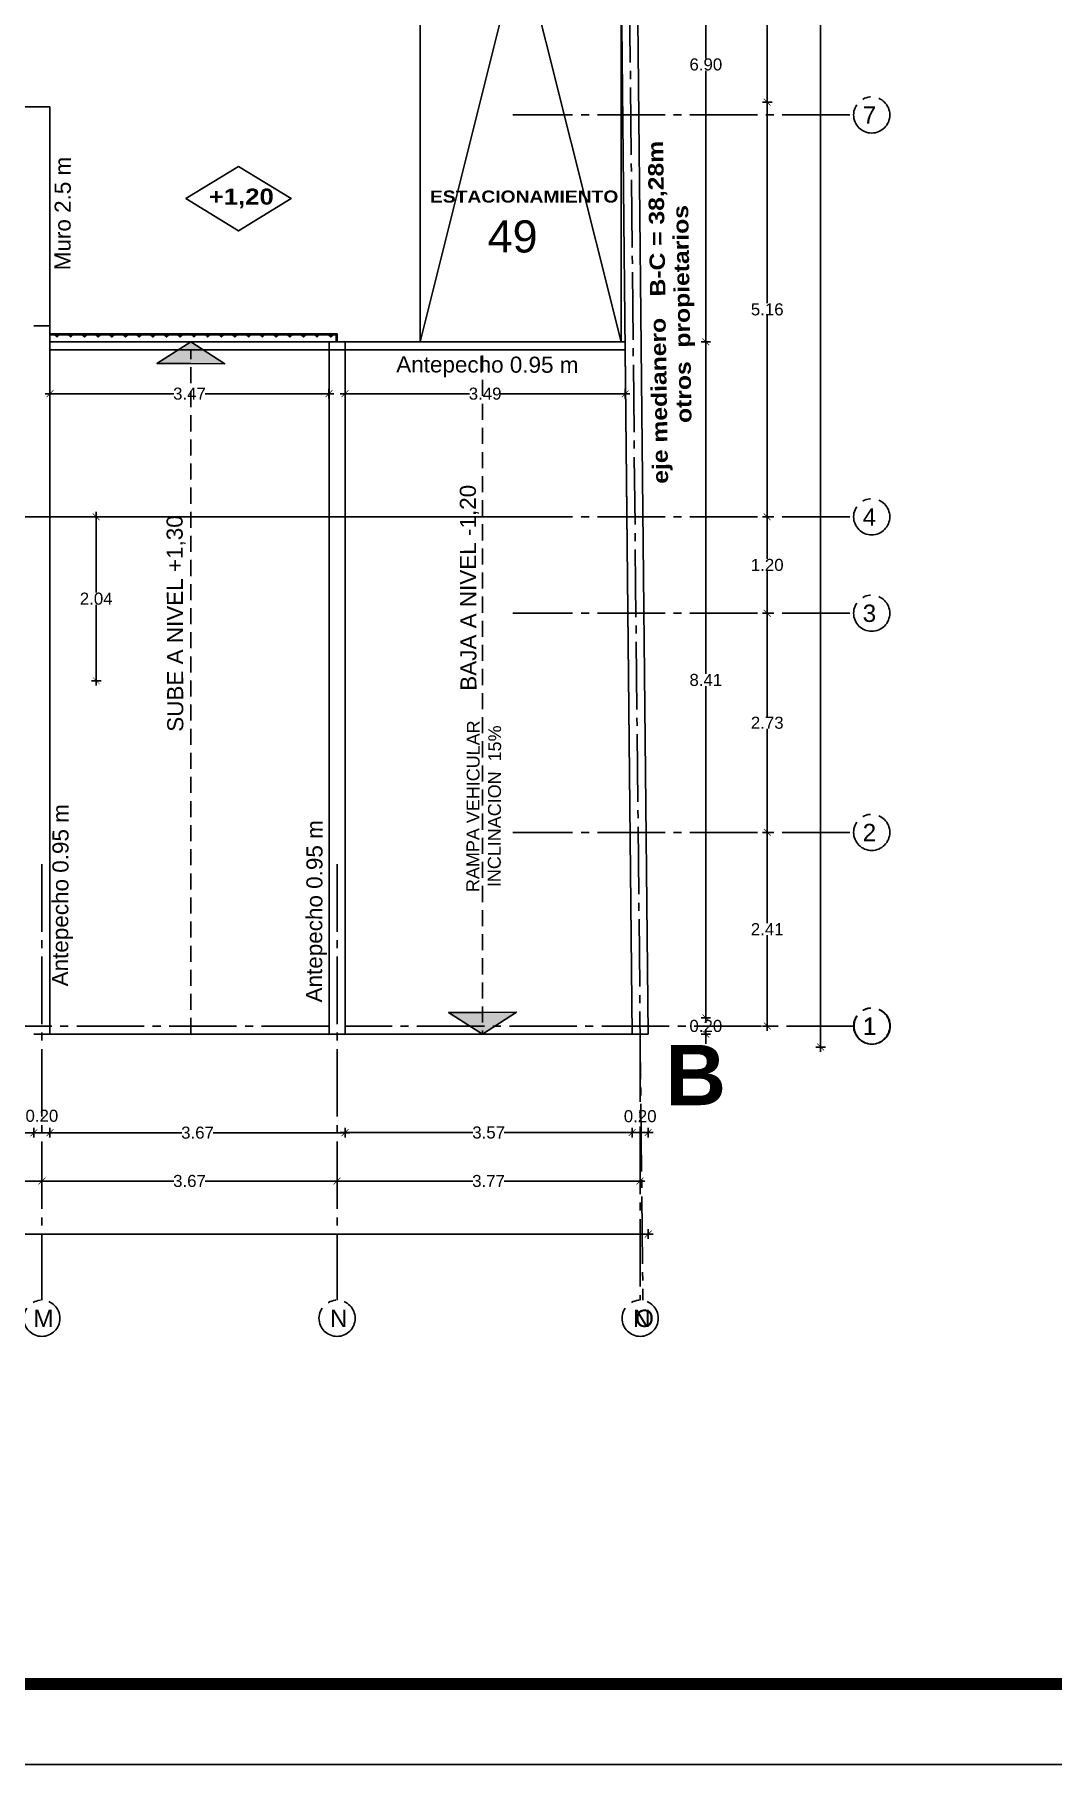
# Model space of a CAD drawing. Header units: millimetres. Extents: x 1217 to 2428, y 234 to 644.
# Drawn here: x 2372.19 to 2384.86, y 332.44 to 353.97 of the extents above; entities that cross this region are included whole.
import ezdxf

# ---------------------------------------------------------------- set-up
doc = ezdxf.new("R2010")
doc.units = ezdxf.units.MM
doc.linetypes.add('ACAD_ISO04W100', pattern=[30, 24, -3, 0, -3])
doc.linetypes.add('HIDDEN', pattern=[0.375, 0.25, -0.125])
doc.layers.get('0').update_dxf_attribs({"lineweight": 5})
for name, color, linetype in [('0.1', 251, 'Continuous'), ('COTAS', 252, 'Continuous'), ('COTAS INTERIORES', 3, 'Continuous'), ('Ejes', 8, 'Continuous'), ('Muebles', 8, 'Continuous'), ('MURO', 5, 'Continuous'), ('Pavimento', 8, 'Continuous'), ('Texto', 1, 'Continuous'), ('Textos', 2, 'Continuous')]:
    doc.layers.add(name, color=color, linetype=linetype)
doc.styles.add('DIM000', font='')
doc.styles.add('INTERARQ', font='arial.ttf')
doc.styles.get("Standard").update_dxf_attribs({"font": 'arial.ttf'})
doc.styles.get('DIM000').set_extended_font_data('Arial Black')
doc.dimstyles.new('ESCALA_1-50', dxfattribs={"dimtxt": 0.15, "dimasz": 0.06, "dimexe": 0.18, "dimexo": 0.0625, "dimgap": 0, "dimtad": 0, "dimtih": 1, "dimtoh": 1, "dimzin": 0, "dimdsep": 46, "dimtxsty": 'INTERARQ', "dimblk": 'DIMTICK', "dimcen": 0, "dimse1": 1, "dimse2": 1, "dimclrd": 256, "dimclre": 1, "dimclrt": 2, "dimadec": 0, "dimazin": 0, "dimtfac": 4.5, "dimtofl": 0, "dimtmove": 2, "dimatfit": 3, "dimldrblk": 'DIMTICK', "dimfxl": 1, "dimtolj": 1, "dimtzin": 0, "dimarcsym": 0})

# ---------------------------------------------------------------- blocks, each defined once
blk = doc.blocks.new('DIMTICK')
at = {"color": 1}
for p, q in [((-1, 0), (1, 0)), ((0, 1), (0, -1))]:
    blk.add_line(p, q, dxfattribs=at)
at = {"color": 3, "const_width": 0.141}
blk.add_lwpolyline([(0.71, 0.71), (-0.71, -0.71)], dxfattribs=at)
blk = doc.blocks.new('*D56')
at = {"layer": 'COTAS INTERIORES', "lineweight": -2, "ltscale": 3, "transparency": 16777216}
for p, q in [((2372.44, 349.497), (2373.922, 349.497)), ((2375.793, 349.497), (2374.311, 349.497))]:
    blk.add_line(p, q, dxfattribs=at)
at = {"layer": 'Defpoints', "color": 0, "ltscale": 3, "transparency": 16777216}
for p in [(2372.38, 350.142, 0), (2375.853, 350.142, 0), (2372.38, 349.497)]:
    blk.add_point(p, dxfattribs=at)
at = {"layer": 'COTAS INTERIORES', "lineweight": -2, "ltscale": 3, "transparency": 16777216, "xscale": 0.06, "yscale": 0.06, "zscale": 0.06, "rotation": 180}
blk.add_blockref('DIMTICK', (2372.38, 349.497), dxfattribs=at)
at = {"layer": 'COTAS INTERIORES', "lineweight": -2, "ltscale": 3, "transparency": 16777216, "xscale": 0.06, "yscale": 0.06, "zscale": 0.06}
blk.add_blockref('DIMTICK', (2375.853, 349.497), dxfattribs=at)
at = {"layer": 'COTAS INTERIORES', "color": 2, "ltscale": 3, "transparency": 16777216, "insert": (2374.117, 349.497), "char_height": 0.15, "attachment_point": 5, "style": 'INTERARQ'}
blk.add_mtext('\\A1;3.47', dxfattribs=at)
blk = doc.blocks.new('*D57')
at = {"layer": 'COTAS INTERIORES', "lineweight": -2, "ltscale": 3, "transparency": 16777216}
for p, q in [((2376.113, 349.497), (2377.601, 349.497)), ((2379.479, 349.497), (2377.991, 349.497))]:
    blk.add_line(p, q, dxfattribs=at)
at = {"layer": 'Defpoints', "color": 0, "ltscale": 3, "transparency": 16777216}
for p in [(2376.053, 350.042, 0), (2379.539, 350.042, 0), (2379.539, 349.497)]:
    blk.add_point(p, dxfattribs=at)
at = {"layer": 'COTAS INTERIORES', "lineweight": -2, "ltscale": 3, "transparency": 16777216, "xscale": 0.06, "yscale": 0.06, "zscale": 0.06, "rotation": 180}
blk.add_blockref('DIMTICK', (2376.053, 349.497), dxfattribs=at)
at = {"layer": 'COTAS INTERIORES', "lineweight": -2, "ltscale": 3, "transparency": 16777216, "xscale": 0.06, "yscale": 0.06, "zscale": 0.06}
blk.add_blockref('DIMTICK', (2379.539, 349.497), dxfattribs=at)
at = {"layer": 'COTAS INTERIORES', "color": 2, "ltscale": 3, "transparency": 16777216, "insert": (2377.796, 349.497), "char_height": 0.15, "attachment_point": 5, "style": 'INTERARQ'}
blk.add_mtext('\\A1;3.49', dxfattribs=at)
blk = doc.blocks.new('*D165')
at = {"layer": 'COTAS', "lineweight": -2, "ltscale": 3, "transparency": 16777216}
for p, q in [((2369.344, 340.301), (2370.536, 340.301)), ((2372.12, 340.301), (2370.927, 340.301))]:
    blk.add_line(p, q, dxfattribs=at)
at = {"layer": 'Defpoints', "color": 0, "ltscale": 3, "transparency": 16777216}
for p in [(2372.18, 342.049), (2369.284, 341.689, 0), (2372.18, 340.301)]:
    blk.add_point(p, dxfattribs=at)
at = {"layer": 'COTAS', "lineweight": -2, "ltscale": 3, "transparency": 16777216, "xscale": 0.06, "yscale": 0.06, "zscale": 0.06, "rotation": 180}
blk.add_blockref('DIMTICK', (2369.284, 340.301), dxfattribs=at)
at = {"layer": 'COTAS', "lineweight": -2, "ltscale": 3, "transparency": 16777216, "xscale": 0.06, "yscale": 0.06, "zscale": 0.06}
blk.add_blockref('DIMTICK', (2372.18, 340.301), dxfattribs=at)
at = {"layer": 'COTAS', "color": 2, "ltscale": 3, "transparency": 16777216, "insert": (2370.732, 340.301), "char_height": 0.15, "attachment_point": 5, "style": 'INTERARQ'}
blk.add_mtext('\\A1;2.90', dxfattribs=at)
blk = doc.blocks.new('*D166')
at = {"layer": 'COTAS', "lineweight": -2, "ltscale": 3, "transparency": 16777216}
blk.add_line((2372.24, 340.301), (2372.32, 340.301), dxfattribs=at)
at = {"layer": 'Defpoints', "color": 0, "ltscale": 3, "transparency": 16777216}
for p in [(2372.18, 341.889), (2372.38, 341.689), (2372.38, 340.301)]:
    blk.add_point(p, dxfattribs=at)
at = {"layer": 'COTAS', "lineweight": -2, "ltscale": 3, "transparency": 16777216, "xscale": 0.06, "yscale": 0.06, "zscale": 0.06, "rotation": 180}
blk.add_blockref('DIMTICK', (2372.18, 340.301), dxfattribs=at)
at = {"layer": 'COTAS', "lineweight": -2, "ltscale": 3, "transparency": 16777216, "xscale": 0.06, "yscale": 0.06, "zscale": 0.06}
blk.add_blockref('DIMTICK', (2372.38, 340.301), dxfattribs=at)
at = {"layer": 'COTAS', "color": 2, "ltscale": 3, "transparency": 16777216, "insert": (2372.28, 340.511), "char_height": 0.15, "attachment_point": 5, "style": 'INTERARQ'}
blk.add_mtext('\\A1;0.20', dxfattribs=at)
blk = doc.blocks.new('*D199')
at = {"layer": 'COTAS', "lineweight": -2, "ltscale": 3, "transparency": 16777216}
for p, q in [((2372.44, 340.301), (2374.022, 340.301)), ((2375.993, 340.301), (2374.411, 340.301))]:
    blk.add_line(p, q, dxfattribs=at)
at = {"layer": 'Defpoints', "color": 0, "ltscale": 3, "transparency": 16777216}
for p in [(2372.38, 341.689), (2376.053, 341.529, 0), (2376.053, 340.301)]:
    blk.add_point(p, dxfattribs=at)
at = {"layer": 'COTAS', "lineweight": -2, "ltscale": 3, "transparency": 16777216, "xscale": 0.06, "yscale": 0.06, "zscale": 0.06, "rotation": 180}
blk.add_blockref('DIMTICK', (2372.38, 340.301), dxfattribs=at)
at = {"layer": 'COTAS', "lineweight": -2, "ltscale": 3, "transparency": 16777216, "xscale": 0.06, "yscale": 0.06, "zscale": 0.06}
blk.add_blockref('DIMTICK', (2376.053, 340.301), dxfattribs=at)
at = {"layer": 'COTAS', "color": 2, "ltscale": 3, "transparency": 16777216, "insert": (2374.217, 340.301), "char_height": 0.15, "attachment_point": 5, "style": 'INTERARQ'}
blk.add_mtext('\\A1;3.67', dxfattribs=at)
blk = doc.blocks.new('*D200')
at = {"layer": 'COTAS', "lineweight": -2, "ltscale": 3, "transparency": 16777216}
for p, q in [((2376.113, 340.303), (2377.645, 340.303)), ((2379.566, 340.303), (2378.035, 340.303))]:
    blk.add_line(p, q, dxfattribs=at)
at = {"layer": 'Defpoints', "color": 0, "ltscale": 3, "transparency": 16777216}
for p in [(2376.053, 341.529), (2379.626, 341.529, 0), (2379.626, 340.303)]:
    blk.add_point(p, dxfattribs=at)
at = {"layer": 'COTAS', "lineweight": -2, "ltscale": 3, "transparency": 16777216, "xscale": 0.06, "yscale": 0.06, "zscale": 0.06, "rotation": 180}
blk.add_blockref('DIMTICK', (2376.053, 340.303), dxfattribs=at)
at = {"layer": 'COTAS', "lineweight": -2, "ltscale": 3, "transparency": 16777216, "xscale": 0.06, "yscale": 0.06, "zscale": 0.06}
blk.add_blockref('DIMTICK', (2379.626, 340.303), dxfattribs=at)
at = {"layer": 'COTAS', "color": 2, "ltscale": 3, "transparency": 16777216, "insert": (2377.84, 340.303), "char_height": 0.15, "attachment_point": 5, "style": 'INTERARQ'}
blk.add_mtext('\\A1;3.57', dxfattribs=at)
blk = doc.blocks.new('*D201')
at = {"layer": 'COTAS', "lineweight": -2, "ltscale": 3, "transparency": 16777216}
blk.add_line((2379.686, 340.303), (2379.766, 340.303), dxfattribs=at)
at = {"layer": 'Defpoints', "color": 0, "ltscale": 3, "transparency": 16777216}
for p in [(2379.626, 341.529, 0), (2379.826, 341.529), (2379.826, 340.303)]:
    blk.add_point(p, dxfattribs=at)
at = {"layer": 'COTAS', "lineweight": -2, "ltscale": 3, "transparency": 16777216, "xscale": 0.06, "yscale": 0.06, "zscale": 0.06, "rotation": 180}
blk.add_blockref('DIMTICK', (2379.626, 340.303), dxfattribs=at)
at = {"layer": 'COTAS', "lineweight": -2, "ltscale": 3, "transparency": 16777216, "xscale": 0.06, "yscale": 0.06, "zscale": 0.06}
blk.add_blockref('DIMTICK', (2379.826, 340.303), dxfattribs=at)
at = {"layer": 'COTAS', "color": 2, "ltscale": 3, "transparency": 16777216, "insert": (2379.726, 340.506), "char_height": 0.15, "attachment_point": 5, "style": 'INTERARQ'}
blk.add_mtext('\\A1;0.20', dxfattribs=at)
blk = doc.blocks.new('*D205')
at = {"layer": 'COTAS', "lineweight": -2, "ltscale": 3, "transparency": 16777216}
for p, q in [((2371.154, 339.7), (2371.499, 339.7)), ((2372.22, 339.7), (2371.875, 339.7))]:
    blk.add_line(p, q, dxfattribs=at)
at = {"layer": 'Defpoints', "color": 0, "ltscale": 3, "transparency": 16777216}
for p in [(2371.094, 341.629), (2372.28, 341.789), (2372.28, 339.7)]:
    blk.add_point(p, dxfattribs=at)
at = {"layer": 'COTAS', "lineweight": -2, "ltscale": 3, "transparency": 16777216, "xscale": 0.06, "yscale": 0.06, "zscale": 0.06, "rotation": 180}
blk.add_blockref('DIMTICK', (2371.094, 339.7), dxfattribs=at)
at = {"layer": 'COTAS', "lineweight": -2, "ltscale": 3, "transparency": 16777216, "xscale": 0.06, "yscale": 0.06, "zscale": 0.06}
blk.add_blockref('DIMTICK', (2372.28, 339.7), dxfattribs=at)
at = {"layer": 'COTAS', "color": 2, "ltscale": 3, "transparency": 16777216, "insert": (2371.687, 339.7), "char_height": 0.15, "attachment_point": 5, "style": 'INTERARQ'}
blk.add_mtext('\\A1;1.19', dxfattribs=at)
blk = doc.blocks.new('*D206')
at = {"layer": 'COTAS', "lineweight": -2, "ltscale": 3, "transparency": 16777216}
for p, q in [((2372.34, 339.7), (2373.922, 339.7)), ((2375.893, 339.7), (2374.311, 339.7))]:
    blk.add_line(p, q, dxfattribs=at)
at = {"layer": 'Defpoints', "color": 0, "ltscale": 3, "transparency": 16777216}
for p in [(2372.28, 341.789), (2375.953, 341.599, 0), (2375.953, 339.7)]:
    blk.add_point(p, dxfattribs=at)
at = {"layer": 'COTAS', "lineweight": -2, "ltscale": 3, "transparency": 16777216, "xscale": 0.06, "yscale": 0.06, "zscale": 0.06, "rotation": 180}
blk.add_blockref('DIMTICK', (2372.28, 339.7), dxfattribs=at)
at = {"layer": 'COTAS', "lineweight": -2, "ltscale": 3, "transparency": 16777216, "xscale": 0.06, "yscale": 0.06, "zscale": 0.06}
blk.add_blockref('DIMTICK', (2375.953, 339.7), dxfattribs=at)
at = {"layer": 'COTAS', "color": 2, "ltscale": 3, "transparency": 16777216, "insert": (2374.117, 339.7), "char_height": 0.15, "attachment_point": 5, "style": 'INTERARQ'}
blk.add_mtext('\\A1;3.67', dxfattribs=at)
blk = doc.blocks.new('*D207')
at = {"layer": 'COTAS', "lineweight": -2, "ltscale": 3, "transparency": 16777216}
for p, q in [((2376.013, 339.7), (2377.645, 339.7)), ((2379.665, 339.7), (2378.034, 339.7))]:
    blk.add_line(p, q, dxfattribs=at)
at = {"layer": 'Defpoints', "color": 0, "ltscale": 3, "transparency": 16777216}
for p in [(2379.725, 341.629), (2375.953, 341.599, 0), (2379.725, 339.7)]:
    blk.add_point(p, dxfattribs=at)
at = {"layer": 'COTAS', "lineweight": -2, "ltscale": 3, "transparency": 16777216, "xscale": 0.06, "yscale": 0.06, "zscale": 0.06, "rotation": 180}
blk.add_blockref('DIMTICK', (2375.953, 339.7), dxfattribs=at)
at = {"layer": 'COTAS', "lineweight": -2, "ltscale": 3, "transparency": 16777216, "xscale": 0.06, "yscale": 0.06, "zscale": 0.06}
blk.add_blockref('DIMTICK', (2379.725, 339.7), dxfattribs=at)
at = {"layer": 'COTAS', "color": 2, "ltscale": 3, "transparency": 16777216, "insert": (2377.839, 339.7), "char_height": 0.15, "attachment_point": 5, "style": 'INTERARQ'}
blk.add_mtext('\\A1;3.77', dxfattribs=at)
blk = doc.blocks.new('*D208')
at = {"layer": 'COTAS', "lineweight": -2, "ltscale": 3, "transparency": 16777216}
for p, q in [((2348.106, 339.04), (2363.683, 339.04)), ((2379.766, 339.04), (2364.189, 339.04))]:
    blk.add_line(p, q, dxfattribs=at)
at = {"layer": 'Defpoints', "color": 0, "ltscale": 3, "transparency": 16777216}
for p in [(2348.046, 341.529, 0), (2379.826, 341.529, 0), (2379.826, 339.04)]:
    blk.add_point(p, dxfattribs=at)
at = {"layer": 'COTAS', "lineweight": -2, "ltscale": 3, "transparency": 16777216, "xscale": 0.06, "yscale": 0.06, "zscale": 0.06, "rotation": 180}
blk.add_blockref('DIMTICK', (2348.046, 339.04), dxfattribs=at)
at = {"layer": 'COTAS', "lineweight": -2, "ltscale": 3, "transparency": 16777216, "xscale": 0.06, "yscale": 0.06, "zscale": 0.06}
blk.add_blockref('DIMTICK', (2379.826, 339.04), dxfattribs=at)
at = {"layer": 'COTAS', "color": 2, "ltscale": 3, "transparency": 16777216, "insert": (2363.936, 339.04), "char_height": 0.15, "attachment_point": 5, "style": 'INTERARQ'}
blk.add_mtext('\\A1;31.78', dxfattribs=at)
blk = doc.blocks.new('*D179')
at = {"layer": 'COTAS', "lineweight": -2, "ltscale": 3, "transparency": 16777216}
for p, q in [((2380.543, 341.789), (2380.543, 341.849)), ((2380.543, 341.469), (2380.543, 341.409))]:
    blk.add_line(p, q, dxfattribs=at)
at = {"layer": 'Defpoints', "color": 0, "ltscale": 3, "transparency": 16777216}
for p in [(2375.6, 341.729, 0), (2380.543, 341.729), (2375.8, 341.529, 0)]:
    blk.add_point(p, dxfattribs=at)
at = {"layer": 'COTAS', "lineweight": -2, "ltscale": 3, "transparency": 16777216, "xscale": 0.06, "yscale": 0.06, "zscale": 0.06}
for p, rotation in [((2380.543, 341.729), 270), ((2380.543, 341.529), 90)]:
    blk.add_blockref('DIMTICK', p, dxfattribs=dict(at, rotation=rotation))
at = {"layer": 'COTAS', "color": 2, "ltscale": 3, "transparency": 16777216, "insert": (2380.543, 341.629), "char_height": 0.15, "attachment_point": 5, "style": 'INTERARQ'}
blk.add_mtext('\\A1;0.20', dxfattribs=at)
blk = doc.blocks.new('*D180')
at = {"layer": 'COTAS', "lineweight": -2, "ltscale": 3, "transparency": 16777216}
for p, q in [((2380.543, 350.082), (2380.543, 346.012)), ((2380.543, 341.789), (2380.543, 345.859))]:
    blk.add_line(p, q, dxfattribs=at)
at = {"layer": 'Defpoints', "color": 0, "ltscale": 3, "transparency": 16777216}
for p in [(2379.286, 350.142), (2380.543, 350.142), (2375.6, 341.729, 0)]:
    blk.add_point(p, dxfattribs=at)
at = {"layer": 'COTAS', "lineweight": -2, "ltscale": 3, "transparency": 16777216, "xscale": 0.06, "yscale": 0.06, "zscale": 0.06}
for p, rotation in [((2380.543, 350.142), 90), ((2380.543, 341.729), 270)]:
    blk.add_blockref('DIMTICK', p, dxfattribs=dict(at, rotation=rotation))
at = {"layer": 'COTAS', "color": 2, "ltscale": 3, "transparency": 16777216, "insert": (2380.543, 345.935), "char_height": 0.15, "attachment_point": 5, "style": 'INTERARQ'}
blk.add_mtext('\\A1;8.41', dxfattribs=at)
blk = doc.blocks.new('*D181')
at = {"layer": 'COTAS', "lineweight": -2, "ltscale": 3, "transparency": 16777216}
for p, q in [((2380.543, 356.986), (2380.543, 353.67)), ((2380.543, 350.202), (2380.543, 353.517))]:
    blk.add_line(p, q, dxfattribs=at)
at = {"layer": 'Defpoints', "color": 0, "ltscale": 3, "transparency": 16777216}
for p in [(2379.163, 357.046, 0), (2380.543, 357.046), (2379.286, 350.142)]:
    blk.add_point(p, dxfattribs=at)
at = {"layer": 'COTAS', "lineweight": -2, "ltscale": 3, "transparency": 16777216, "xscale": 0.06, "yscale": 0.06, "zscale": 0.06}
for p, rotation in [((2380.543, 357.046), 90), ((2380.543, 350.142), 270)]:
    blk.add_blockref('DIMTICK', p, dxfattribs=dict(at, rotation=rotation))
at = {"layer": 'COTAS', "color": 2, "ltscale": 3, "transparency": 16777216, "insert": (2380.543, 353.594), "char_height": 0.15, "attachment_point": 5, "style": 'INTERARQ'}
blk.add_mtext('\\A1;6.90', dxfattribs=at)
blk = doc.blocks.new('*D214')
at = {"layer": 'COTAS', "lineweight": -2, "ltscale": 3, "transparency": 16777216}
for p, q in [((2381.307, 343.979), (2381.307, 342.909)), ((2381.307, 341.689), (2381.307, 342.758))]:
    blk.add_line(p, q, dxfattribs=at)
at = {"layer": 'Defpoints', "color": 0, "ltscale": 3, "transparency": 16777216}
for p in [(2379.799, 344.039, 0), (2381.307, 344.039), (2380.479, 341.629, 0)]:
    blk.add_point(p, dxfattribs=at)
at = {"layer": 'COTAS', "lineweight": -2, "ltscale": 3, "transparency": 16777216, "xscale": 0.06, "yscale": 0.06, "zscale": 0.06}
for p, rotation in [((2381.307, 344.039), 90), ((2381.307, 341.629), 270)]:
    blk.add_blockref('DIMTICK', p, dxfattribs=dict(at, rotation=rotation))
at = {"layer": 'COTAS', "color": 2, "ltscale": 3, "transparency": 16777216, "insert": (2381.307, 342.834), "char_height": 0.15, "attachment_point": 5, "style": 'INTERARQ'}
blk.add_mtext('\\A1;2.41', dxfattribs=at)
blk = doc.blocks.new('*D185')
at = {"layer": 'COTAS', "lineweight": -2, "ltscale": 3, "transparency": 16777216}
for p, q in [((2381.307, 346.705), (2381.307, 345.479)), ((2381.307, 344.099), (2381.307, 345.325))]:
    blk.add_line(p, q, dxfattribs=at)
at = {"layer": 'Defpoints', "color": 0, "ltscale": 3, "transparency": 16777216}
for p in [(2379.773, 346.765, 0), (2381.307, 346.765), (2379.799, 344.039, 0)]:
    blk.add_point(p, dxfattribs=at)
at = {"layer": 'COTAS', "lineweight": -2, "ltscale": 3, "transparency": 16777216, "xscale": 0.06, "yscale": 0.06, "zscale": 0.06}
for p, rotation in [((2381.307, 346.765), 90), ((2381.307, 344.039), 270)]:
    blk.add_blockref('DIMTICK', p, dxfattribs=dict(at, rotation=rotation))
at = {"layer": 'COTAS', "color": 2, "ltscale": 3, "transparency": 16777216, "insert": (2381.307, 345.402), "char_height": 0.15, "attachment_point": 5, "style": 'INTERARQ'}
blk.add_mtext('\\A1;2.73', dxfattribs=at)
blk = doc.blocks.new('*D186')
at = {"layer": 'COTAS', "lineweight": -2, "ltscale": 3, "transparency": 16777216}
for p, q in [((2381.307, 347.906), (2381.307, 347.442)), ((2381.307, 346.825), (2381.307, 347.289))]:
    blk.add_line(p, q, dxfattribs=at)
at = {"layer": 'Defpoints', "color": 0, "ltscale": 3, "transparency": 16777216}
for p in [(2379.761, 347.966, 0), (2381.307, 347.966), (2379.773, 346.765, 0)]:
    blk.add_point(p, dxfattribs=at)
at = {"layer": 'COTAS', "lineweight": -2, "ltscale": 3, "transparency": 16777216, "xscale": 0.06, "yscale": 0.06, "zscale": 0.06}
for p, rotation in [((2381.307, 347.966), 90), ((2381.307, 346.765), 270)]:
    blk.add_blockref('DIMTICK', p, dxfattribs=dict(at, rotation=rotation))
at = {"layer": 'COTAS', "color": 2, "ltscale": 3, "transparency": 16777216, "insert": (2381.307, 347.366), "char_height": 0.15, "attachment_point": 5, "style": 'INTERARQ'}
blk.add_mtext('\\A1;1.20', dxfattribs=at)
blk = doc.blocks.new('*D187')
at = {"layer": 'COTAS', "lineweight": -2, "ltscale": 3, "transparency": 16777216}
for p, q in [((2381.307, 353.066), (2381.307, 350.622)), ((2381.307, 348.026), (2381.307, 350.469))]:
    blk.add_line(p, q, dxfattribs=at)
at = {"layer": 'Defpoints', "color": 0, "ltscale": 3, "transparency": 16777216}
for p in [(2379.708, 353.126), (2381.307, 353.126), (2379.761, 347.966, 0)]:
    blk.add_point(p, dxfattribs=at)
at = {"layer": 'COTAS', "lineweight": -2, "ltscale": 3, "transparency": 16777216, "xscale": 0.06, "yscale": 0.06, "zscale": 0.06}
for p, rotation in [((2381.307, 353.126), 90), ((2381.307, 347.966), 270)]:
    blk.add_blockref('DIMTICK', p, dxfattribs=dict(at, rotation=rotation))
at = {"layer": 'COTAS', "color": 2, "ltscale": 3, "transparency": 16777216, "insert": (2381.307, 350.546), "char_height": 0.15, "attachment_point": 5, "style": 'INTERARQ'}
blk.add_mtext('\\A1;5.16', dxfattribs=at)
blk = doc.blocks.new('*D188')
at = {"layer": 'COTAS', "lineweight": -2, "ltscale": 3, "transparency": 16777216}
for p, q in [((2381.307, 356.506), (2381.307, 354.922)), ((2381.307, 353.186), (2381.307, 354.769))]:
    blk.add_line(p, q, dxfattribs=at)
at = {"layer": 'Defpoints', "color": 0, "ltscale": 3, "transparency": 16777216}
for p in [(2379.671, 356.566, 0), (2381.307, 356.566), (2379.708, 353.126)]:
    blk.add_point(p, dxfattribs=at)
at = {"layer": 'COTAS', "lineweight": -2, "ltscale": 3, "transparency": 16777216, "xscale": 0.06, "yscale": 0.06, "zscale": 0.06}
for p, rotation in [((2381.307, 356.566), 90), ((2381.307, 353.126), 270)]:
    blk.add_blockref('DIMTICK', p, dxfattribs=dict(at, rotation=rotation))
at = {"layer": 'COTAS', "color": 2, "ltscale": 3, "transparency": 16777216, "insert": (2381.307, 354.846), "char_height": 0.15, "attachment_point": 5, "style": 'INTERARQ'}
blk.add_mtext('\\A1;3.44', dxfattribs=at)
blk = doc.blocks.new('*D198')
at = {"layer": 'COTAS', "lineweight": -2, "ltscale": 3, "transparency": 16777216}
for p, q in [((2381.972, 379.591), (2381.972, 360.586)), ((2381.972, 341.427), (2381.972, 360.432))]:
    blk.add_line(p, q, dxfattribs=at)
at = {"layer": 'Defpoints', "color": 0, "ltscale": 3, "transparency": 16777216}
for p in [(2379.436, 379.651, 0), (2379.826, 341.367, 0), (2381.972, 341.367)]:
    blk.add_point(p, dxfattribs=at)
at = {"layer": 'COTAS', "lineweight": -2, "ltscale": 3, "transparency": 16777216, "xscale": 0.06, "yscale": 0.06, "zscale": 0.06}
for p, rotation in [((2381.972, 379.651), 90), ((2381.972, 341.367), 270)]:
    blk.add_blockref('DIMTICK', p, dxfattribs=dict(at, rotation=rotation))
at = {"layer": 'COTAS', "color": 2, "ltscale": 3, "transparency": 16777216, "insert": (2381.972, 360.509), "char_height": 0.15, "attachment_point": 5, "style": 'INTERARQ'}
blk.add_mtext('\\A1;38.28', dxfattribs=at)
blk = doc.blocks.new('*D1778')
at = {"layer": '0.1', "lineweight": -2, "ltscale": 3, "transparency": 16777216}
for p, q in [((2372.956, 347.906), (2372.956, 347.022)), ((2372.956, 345.986), (2372.956, 346.869))]:
    blk.add_line(p, q, dxfattribs=at)
at = {"layer": 'Defpoints', "color": 0, "ltscale": 3, "transparency": 16777216}
for p in [(2371.39, 347.966, 0), (2371.18, 345.926, 0), (2372.956, 345.926)]:
    blk.add_point(p, dxfattribs=at)
at = {"layer": '0.1', "lineweight": -2, "ltscale": 3, "transparency": 16777216, "xscale": 0.06, "yscale": 0.06, "zscale": 0.06}
for p, rotation in [((2372.956, 347.966), 90), ((2372.956, 345.926), 270)]:
    blk.add_blockref('DIMTICK', p, dxfattribs=dict(at, rotation=rotation))
at = {"layer": '0.1', "color": 2, "ltscale": 3, "transparency": 16777216, "insert": (2372.956, 346.946), "char_height": 0.15, "attachment_point": 5, "style": 'INTERARQ'}
blk.add_mtext('\\A1;2.04', dxfattribs=at)

msp = doc.modelspace()

# ---------------------------------------------------------------- hatches: boundary and pattern name
at = {"layer": 'Muebles', "linetype": 'ByBlock'}
h = msp.add_hatch(color=256, dxfattribs=at)
h.paths.add_polyline_path([(2374.55565, 349.86917), (2374.13355, 349.87211), (2374.13543, 350.14174)])
h.paths.add_polyline_path([(2374.13543, 350.14174), (2374.13355, 349.87211), (2373.71146, 349.87505)])
h = msp.add_hatch(color=256, dxfattribs=at)
h.paths.add_polyline_path([(2378.18552, 341.80126), (2377.76342, 341.79832), (2377.7653, 341.52869)])
h.paths.add_polyline_path([(2377.7653, 341.52869), (2377.76342, 341.79832), (2377.34133, 341.79538)])

# ---------------------------------------------------------------- linework, layer by layer
at = {"layer": '0.1', "ltscale": 3}
msp.add_line((2378.14211, 347.96574, 0), (2365.97876, 347.96574, 0), dxfattribs=at)
at = {"layer": '0.1', "ltscale": 3, "elevation": 0}
msp.add_lwpolyline([(2338.46076, 332.44057), (2428.46076, 332.44057), (2428.46076, 384.44057), (2338.46076, 384.44057)], close=True, dxfattribs=at)
at = {"layer": '0.1', "ltscale": 3, "const_width": 0.15, "elevation": 0}
msp.add_lwpolyline([(2339.46076, 333.44057), (2427.46076, 333.44057), (2427.46076, 383.44057), (2339.46076, 383.44057)], close=True, dxfattribs=at)
at = {"layer": '0.1', "ltscale": 3, "elevation": 0}
for points in [[(2375.85341, 350.14174), (2372.37962, 350.14174)], [(2372.37962, 341.52869), (2375.85341, 341.52869)], [(2376.05341, 341.52869), (2379.62616, 341.52665)]]:
    msp.add_lwpolyline(points, dxfattribs=at)
at = {"layer": '0.1', "linetype": 'HIDDEN', "ltscale": 0.8, "elevation": 0}
for points in [[(2374.13543, 341.52869), (2374.13543, 350.04174)], [(2377.7653, 349.97174), (2377.7653, 341.52869)]]:
    msp.add_lwpolyline(points, dxfattribs=at)
at = {"layer": 'COTAS INTERIORES', "ltscale": 3, "elevation": 0}
msp.add_lwpolyline([(2372.37962, 341.52869), (2379.62616, 341.52665), (2379.53936, 350.04174), (2372.37962, 350.04174)], close=True, dxfattribs=at)
at = {"layer": 'Ejes', "linetype": 'ACAD_ISO04W100', "ltscale": 0.035, "elevation": 0}
for points in [[(2379.31303, 382.05671), (2379.7599, 338.2167)], [(2382.33495, 352.96574), (2378.14211, 352.96574)], [(2382.33495, 347.96574), (2378.14211, 347.96574)], [(2382.33495, 346.76531), (2378.14211, 346.76531)], [(2382.33495, 346.7653), (2378.14211, 346.7653)], [(2382.33495, 344.0386), (2378.14211, 344.0386)], [(2372.27962, 343.64203), (2372.27962, 338.2167)], [(2375.95341, 343.64203), (2375.95341, 338.2167)], [(2375.85341, 341.62868), (2344.97302, 341.62868)], [(2382.38749, 341.62868), (2376.05341, 341.62868)], [(2379.72616, 341.52665), (2379.72616, 338.2167)]]:
    msp.add_lwpolyline(points, dxfattribs=at)
at = {"layer": 'Ejes', "linetype": 'ACAD_ISO04W100', "ltscale": 0.035}
for centre in [(2382.60715, 352.96574, 0), (2382.60714, 352.96574, 0), (2382.60715, 347.96574, 0), (2382.60714, 347.96573, 0), (2382.60715, 346.7653, 0), (2382.60714, 346.7653, 0), (2382.60715, 344.0386, 0), (2382.60714, 344.03859, 0), (2382.60715, 341.62868, 0), (2382.60714, 341.62867, 0), (2382.61244, 341.62868, 0), (2382.61244, 341.62867, 0), (2372.27962, 337.99172, 0), (2375.95341, 337.99172, 0), (2379.72616, 337.99172, 0)]:
    msp.add_circle(centre, 0.22498, dxfattribs=at)
at = {"layer": 'Muebles', "color": 1, "linetype": 'ByBlock'}
msp.add_line((2372.37962, 350.23174, 0), (2375.90341, 350.23174, 0), dxfattribs=at)
at = {"layer": 'Muebles', "color": 1, "linetype": 'ByBlock', "elevation": 0}
for points in [[(2375.95341, 350.14174), (2375.95341, 350.24174), (2372.37962, 350.24174)], [(2375.94341, 350.14174), (2375.94341, 350.23174), (2372.37962, 350.23174)], [(2372.44055, 350.23174), (2372.46883, 350.20345), (2372.49712, 350.23174)], [(2372.61026, 350.23174), (2372.63854, 350.20345), (2372.66682, 350.23174)], [(2372.78182, 350.23174), (2372.8101, 350.20345), (2372.83839, 350.23174)], [(2372.95152, 350.23174), (2372.97981, 350.20345), (2373.00809, 350.23174)], [(2373.12309, 350.23174), (2373.15137, 350.20345), (2373.17966, 350.23174)], [(2373.29279, 350.23174), (2373.32108, 350.20345), (2373.34936, 350.23174)], [(2373.4625, 350.23174), (2373.49078, 350.20345), (2373.51907, 350.23174)], [(2373.6322, 350.23174), (2373.66049, 350.20345), (2373.68877, 350.23174)], [(2373.80377, 350.23174), (2373.83205, 350.20345), (2373.86034, 350.23174)], [(2373.97347, 350.23174), (2374.00176, 350.20345), (2374.03004, 350.23174)], [(2374.14504, 350.23174), (2374.17332, 350.20345), (2374.2016, 350.23174)], [(2374.31474, 350.23174), (2374.34303, 350.20345), (2374.37131, 350.23174)], [(2374.48445, 350.23174), (2374.51273, 350.20345), (2374.54102, 350.23174)], [(2374.65415, 350.23174), (2374.68244, 350.20345), (2374.71072, 350.23174)], [(2374.82572, 350.23174), (2374.854, 350.20345), (2374.88228, 350.23174)], [(2374.99542, 350.23174), (2375.02371, 350.20345), (2375.05199, 350.23174)], [(2375.16698, 350.23174), (2375.19527, 350.20345), (2375.22355, 350.23174)], [(2375.33669, 350.23174), (2375.36497, 350.20345), (2375.39326, 350.23174)], [(2375.5064, 350.23174), (2375.53468, 350.20345), (2375.56296, 350.23174)], [(2375.6761, 350.23174), (2375.70439, 350.20345), (2375.73267, 350.23174)], [(2375.84766, 350.23174), (2375.87595, 350.20345), (2375.90423, 350.23174)]]:
    msp.add_lwpolyline(points, dxfattribs=at)
at = {"layer": 'Muebles', "linetype": 'ByBlock', "elevation": 0}
for points in [[(2374.13543, 350.14174), (2373.71146, 349.87505), (2374.13355, 349.87211)], [(2374.13543, 350.14174), (2374.55565, 349.86917), (2374.13355, 349.87211)], [(2377.7653, 341.52869), (2377.34133, 341.79538), (2377.76342, 341.79832)], [(2377.7653, 341.52869), (2378.18552, 341.80126), (2377.76342, 341.79832)]]:
    msp.add_lwpolyline(points, dxfattribs=at)
at = {"layer": 'MURO', "color": 5, "elevation": 0}
for points in [[(2348.21908, 343.93864), (2348.0196, 343.93864), (2347.73943, 368.81979), (2347.73715, 369.02204), (2347.61806, 379.61869), (2358.72793, 379.67826), (2379.43592, 379.81113), (2379.82617, 341.52665)], [(2348.21908, 343.93864), (2347.93941, 368.82204), (2347.93714, 369.02429), (2347.82031, 379.41977), (2358.72911, 379.47827), (2358.72911, 379.47827), (2379.23796, 379.60985), (2379.62616, 341.52665)], [(2371.19361, 353.06576), (2372.37962, 353.06576)], [(2372.37962, 353.06576), (2372.37962, 350.34174)], [(2372.37962, 350.34174), (2372.17962, 350.34174)], [(2379.62616, 341.52665), (2379.82617, 341.52665)], [(2379.62616, 341.52665), (2379.82617, 341.52665)]]:
    msp.add_lwpolyline(points, dxfattribs=at)
at = {"layer": 'MURO', "color": 1, "ltscale": 3, "elevation": 0}
msp.add_lwpolyline([(2379.53834, 350.14174), (2376.98738, 350.14174), (2376.98738, 355.14174), (2379.48738, 355.14174), (2379.48738, 350.14174)], dxfattribs=at)
at = {"layer": 'MURO', "color": 3, "elevation": 0}
for points in [[(2372.37962, 350.34174), (2372.37962, 341.52869)], [(2376.05341, 350.14174), (2375.85341, 350.14174)], [(2375.85341, 350.14174), (2375.85341, 341.52869)], [(2379.53834, 350.14174), (2376.05341, 350.14174)], [(2376.05341, 350.14174), (2376.05341, 341.52869)], [(2379.53936, 350.04174), (2376.05341, 350.04174)], [(2372.17962, 341.52869), (2372.37962, 341.52869)], [(2375.85341, 341.52869), (2376.05341, 341.52869)]]:
    msp.add_lwpolyline(points, dxfattribs=at)
at = {"layer": 'Pavimento', "color": 251, "ltscale": 3, "elevation": 0}
msp.add_lwpolyline([(2379.48738, 350.14174), (2378.23738, 355.14174), (2376.98738, 350.14174)], dxfattribs=at)
at = {"layer": 'Textos', "color": 4, "elevation": 0}
msp.add_lwpolyline([(2374.72775, 352.3256), (2375.38268, 351.92446), (2374.72775, 351.52332), (2374.07283, 351.92446)], close=True, dxfattribs=at)

# ---------------------------------------------------------------- texts
at = {"layer": 'Ejes', "char_height": 0.216, "width": 0.344369, "attachment_point": 5}
for s, insert in [('7', (2382.57914, 352.964, 0)), ('4', (2382.57914, 347.96399, 0)), ('3', (2382.57914, 346.76356, 0)), ('2', (2382.57914, 344.03685, 0)), ('1', (2382.57914, 341.62694, 0)), ('1', (2382.57914, 341.62693, 0)), ('1', (2382.58444, 341.62694, 0)), ('1', (2382.58444, 341.62693, 0)), ('M', (2372.29973, 337.98998, 0)), ('N', (2375.97352, 337.98998, 0)), ('N', (2379.74627, 337.98998, 0)), ('O', (2379.78001, 337.98999, 0))]:
    msp.add_mtext(s, dxfattribs=dict(at, insert=insert))
at = {"layer": 'Texto', "attachment_point": 5}
for s, insert, char_height, width, rotation in [('Muro 2.5 m', (2372.5397, 351.73939, 0), 0.2, 3.3936674, 89.811497), ('Antepecho 0.95 m', (2377.82404, 349.82971, 0), 0.2, 3.3936674, 359.811497), ('BAJA A NIVEL -1,20', (2377.60346, 347.08195, 0), 0.2, 3.3936674, 90.188503), ('SUBE A NIVEL +1,30', (2373.95462, 346.63759, 0), 0.2, 3.3936674, 90.188503), ('RAMPA VEHICULAR\\PINCLINACION  15%', (2377.7801, 344.36364, 0), 0.16, 2.7149339, 89.811497), ('Antepecho 0.95 m', (2372.5397, 343.25615, 0), 0.2, 3.3936674, 89.811497), ('Antepecho 0.95 m', (2375.70024, 343.05615, 0), 0.2, 3.3936674, 89.811497)]:
    msp.add_mtext(s, dxfattribs=dict(at, insert=insert, char_height=char_height, width=width, rotation=rotation))
at = {"layer": 'Texto', "insert": (2378.13847, 351.45181, 0), "char_height": 0.4, "width": 1.5818117, "attachment_point": 5}
msp.add_mtext('49', dxfattribs=at)
at = {"layer": 'Textos', "color": 7, "style": 'DIM000'}
for s, p in [('B-C = 38,28m', (2380.04132, 350.70794)), ('B-C = 38,28m', (2380.04132, 350.70794)), ('otros  propietarios', (2380.3658, 349.1342)), ('eje medianero', (2380.07436, 348.37808)), ('eje medianero', (2380.07436, 348.37808))]:
    msp.add_text(s, height=0.192, rotation=90.907139, dxfattribs=at).set_placement(p)
at = {"layer": 'Textos', "color": 4, "style": 'DIM000'}
msp.add_text('+1,20', height=0.2, dxfattribs=at).set_placement((2374.35707, 351.84985, 0))
at = {"layer": 'Textos', "color": 7, "style": 'DIM000'}
msp.add_text('ESTACIONAMIENTO', height=0.15, dxfattribs=at).set_placement((2377.10917, 351.87549, 0))
at = {"layer": 'Textos', "color": 0, "insert": (2380.41695, 341.01871, 0), "char_height": 0.75, "width": 2.965897, "attachment_point": 5}
msp.add_mtext('{\\fArial|b1|i0|c0|p34;B}', dxfattribs=at)

# ---------------------------------------------------------------- dimensions: what is measured, and where the dimension line sits
at = {"layer": '0.1', "ltscale": 3}
dim = msp.add_linear_dim(base=(2372.95631, 345.92576), p1=(2371.39, 347.96574, 0), p2=(2371.17962, 345.92576, 0), angle=90, dimstyle='ESCALA_1-50', dxfattribs=at)
dim.commit()
dim.dimension.update_dxf_attribs({"geometry": '*D1778', "text_midpoint": (2372.95631, 346.94575)})
at = {"layer": 'COTAS', "ltscale": 3}
for base, p1, p2, picture, middle in [((2381.97234, 341.36665), (2379.43592, 379.65113, 0), (2379.82617, 341.36665, 0), '*D198', (2381.97234, 360.50889)), ((2380.54252, 357.04595), (2379.28622, 350.14174), (2379.16324, 357.04595, 0), '*D181', (2380.54252, 353.59384)), ((2381.30731, 356.56561), (2379.70794, 353.12574), (2379.67124, 356.56561, 0), '*D188', (2381.30731, 354.84567)), ((2381.30731, 353.12574), (2379.76053, 347.96574, 0), (2379.70794, 353.12574), '*D187', (2381.30731, 350.54574)), ((2380.54252, 350.14174), (2375.60027, 341.72869, 0), (2379.28622, 350.14174), '*D180', (2380.54252, 345.93521)), ((2381.30731, 347.96574), (2379.77277, 346.76531, 0), (2379.76053, 347.96574, 0), '*D186', (2381.30731, 347.36552)), ((2381.30731, 346.76531), (2379.79893, 344.0386, 0), (2379.77277, 346.76531, 0), '*D185', (2381.30731, 345.40195)), ((2381.30731, 344.0386), (2380.47912, 341.62868, 0), (2379.79893, 344.0386, 0), '*D214', (2381.30731, 342.83364)), ((2380.54252, 341.72869), (2375.80027, 341.52869, 0), (2375.60027, 341.72869, 0), '*D179', (2380.54252, 341.62869))]:
    dim = msp.add_linear_dim(base=base, p1=p1, p2=p2, angle=90, dimstyle='ESCALA_1-50', dxfattribs=at)
    dim.commit()
    dim.dimension.update_dxf_attribs({"geometry": picture, "text_midpoint": middle})
for base, p1, p2, picture, middle in [((2372.17962, 340.30064), (2369.28365, 341.68869, 0), (2372.17962, 342.04869), '*D165', (2370.73163, 340.30064)), ((2372.27962, 339.70013), (2371.09361, 341.62868), (2372.27962, 341.78868), '*D205', (2371.68662, 339.70013)), ((2375.95341, 339.70013), (2372.27962, 341.78868), (2375.95341, 341.59911, 0), '*D206', (2374.11651, 339.70013)), ((2376.05341, 340.30064), (2372.37962, 341.68869), (2376.05341, 341.52869, 0), '*D199', (2374.21651, 340.30064)), ((2379.72512, 339.70013), (2375.95341, 341.59911, 0), (2379.72512, 341.62868), '*D207', (2377.83927, 339.70013)), ((2379.82615, 339.03954), (2348.04615, 341.52869, 0), (2379.82615, 341.52869, 0), '*D208', (2363.93615, 339.03954)), ((2379.62614, 340.30267, 0), (2376.05341, 341.52869, 0), (2379.62614, 341.52869, 0), '*D200', (2377.83977, 340.30267, 0))]:
    dim = msp.add_linear_dim(base=base, p1=p1, p2=p2, dimstyle='ESCALA_1-50', dxfattribs=at)
    dim.commit()
    dim.dimension.update_dxf_attribs({"geometry": picture, "text_midpoint": middle})
for base, p1, p2, picture, middle in [((2372.37962, 340.30064), (2372.17962, 341.88869), (2372.37962, 341.68869), '*D166', (2372.27962, 340.51074)), ((2379.82615, 340.30267), (2379.62614, 341.52869, 0), (2379.82615, 341.52869), '*D201', (2379.72614, 340.50606))]:
    dim = msp.add_linear_dim(base=base, p1=p1, p2=p2, dimstyle='ESCALA_1-50', dxfattribs=at)
    dim.commit()
    dim.dimension.update_dxf_attribs({"geometry": picture, "text_midpoint": middle, "dimtype": 160})
at = {"layer": 'COTAS INTERIORES', "ltscale": 3}
for base, p1, p2, picture, middle in [((2372.37962, 349.4966), (2375.85341, 350.14174, 0), (2372.37962, 350.14174, 0), '*D56', (2374.11651, 349.4966)), ((2379.53936, 349.4966), (2376.05341, 350.04174, 0), (2379.53936, 350.04174, 0), '*D57', (2377.79639, 349.4966))]:
    dim = msp.add_linear_dim(base=base, p1=p1, p2=p2, dimstyle='ESCALA_1-50', dxfattribs=at)
    dim.commit()
    dim.dimension.update_dxf_attribs({"geometry": picture, "text_midpoint": middle})

doc.saveas('drawing.dxf')
